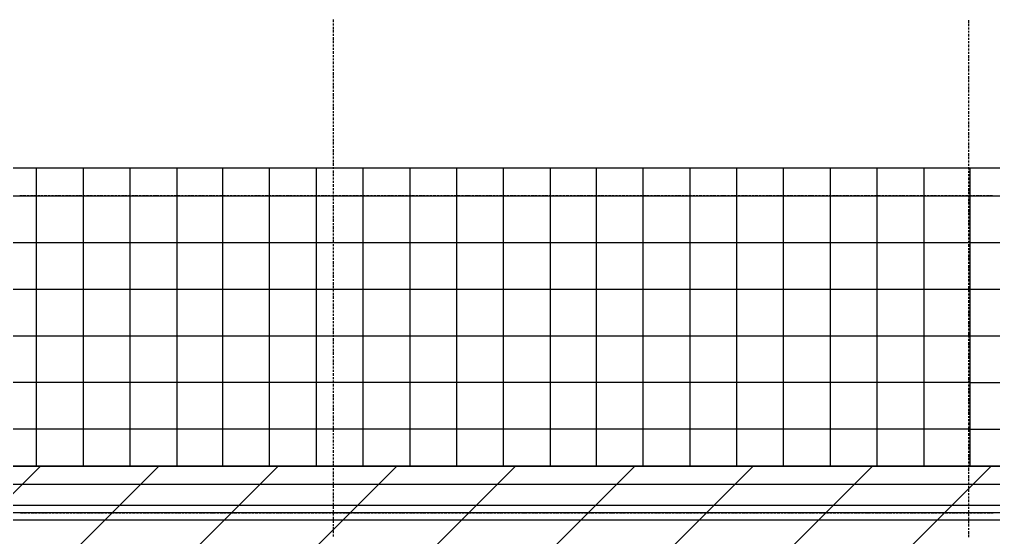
# Model space of a CAD drawing. Header units: metres. Extents: x 2.9 to 42.8, y 1.7 to 28.7.
# Drawn here: x 6.666 to 9.274, y 20.834 to 22.221 of the extents above; entities that cross this region are included whole.
import ezdxf

# ---------------------------------------------------------------- set-up
doc = ezdxf.new("R2010")
doc.units = ezdxf.units.M
doc.layers.add('AMARILLO', color=2, linetype='Continuous')
doc.layers.add('NEGRO', color=7, linetype='Continuous')
doc.layers.add('RGB_147_149_152', color=7, linetype='Continuous', true_color=0x939598)

msp = doc.modelspace()

# ---------------------------------------------------------------- linework, layer by layer
at = {"layer": 'AMARILLO', "lineweight": -3}
for points in [[(7.5071, 22.2144), (7.5071, 22.2215)], [(9.2075, 22.2127), (9.2075, 22.2197)], [(7.5071, 22.2056), (7.5071, 22.2109)], [(7.5071, 22.195), (7.5071, 22.2021)], [(7.5071, 22.1862), (7.5071, 22.1933)], [(9.2075, 22.2038), (9.2075, 22.2109)], [(9.2075, 22.195), (9.2075, 22.2003)], [(9.2075, 22.1862), (9.2075, 22.1915)], [(7.5071, 22.1774), (7.5071, 22.1827)], [(7.5071, 22.1668), (7.5071, 22.1738)], [(7.5071, 22.158), (7.5071, 22.165)], [(9.2075, 22.1756), (9.2075, 22.1827)], [(9.2075, 22.1668), (9.2075, 22.1721)], [(9.2075, 22.158), (9.2075, 22.1633)], [(7.5071, 22.1492), (7.5071, 22.1544)], [(7.5071, 22.1403), (7.5071, 22.1456)], [(7.5071, 22.1297), (7.5071, 22.1368)], [(9.2075, 22.1474), (9.2075, 22.1544)], [(9.2075, 22.1386), (9.2075, 22.1439)], [(7.5071, 22.1209), (7.5071, 22.1262)], [(7.5071, 22.1121), (7.5071, 22.1174)], [(9.2075, 22.1297), (9.2075, 22.135)], [(9.2075, 22.1192), (9.2075, 22.1262)], [(9.2075, 22.1103), (9.2075, 22.1174)], [(7.5071, 22.1015), (7.5071, 22.1086)], [(7.5071, 22.0927), (7.5071, 22.098)], [(7.5071, 22.0839), (7.5071, 22.0892)], [(9.2075, 22.1015), (9.2075, 22.1068)], [(9.2075, 22.0909), (9.2075, 22.098)], [(9.2075, 22.0821), (9.2075, 22.0892)], [(7.5071, 22.0733), (7.5071, 22.0804)], [(7.5071, 22.0645), (7.5071, 22.0715)], [(7.5071, 22.0557), (7.5071, 22.061)], [(9.2075, 22.0733), (9.2075, 22.0786)], [(9.2075, 22.0627), (9.2075, 22.0698)], [(9.2075, 22.0539), (9.2075, 22.061)], [(7.5071, 22.0451), (7.5071, 22.0521)], [(7.5071, 22.0363), (7.5071, 22.0433)], [(7.5071, 22.0274), (7.5071, 22.0327)], [(9.2075, 22.0451), (9.2075, 22.0504)], [(9.2075, 22.0345), (9.2075, 22.0416)], [(9.2075, 22.0257), (9.2075, 22.0327)], [(7.5071, 22.0169), (7.5071, 22.0239)], [(7.5071, 22.008), (7.5071, 22.0151)], [(9.2075, 22.0169), (9.2075, 22.0222)], [(9.2075, 22.008), (9.2075, 22.0133)], [(7.5071, 21.9992), (7.5071, 22.0045)], [(7.5071, 21.9886), (7.5071, 21.9957)], [(7.5071, 21.9798), (7.5071, 21.9869)], [(9.2075, 21.9975), (9.2075, 22.0045)], [(9.2075, 21.9886), (9.2075, 21.9939)], [(9.2075, 21.9798), (9.2075, 21.9851)], [(7.5071, 21.971), (7.5071, 21.9763)], [(7.5071, 21.9622), (7.5071, 21.9675)], [(7.5071, 21.9516), (7.5071, 21.9587)], [(9.2075, 21.9692), (9.2075, 21.9763)], [(9.2075, 21.9604), (9.2075, 21.9657)], [(9.2075, 21.9516), (9.2075, 21.9569)], [(7.5071, 21.9428), (7.5071, 21.9481)], [(7.5071, 21.934), (7.5071, 21.9393)], [(7.5071, 21.9234), (7.5071, 21.9304)], [(9.2075, 21.941), (9.2075, 21.9481)], [(9.2075, 21.9322), (9.2075, 21.9393)], [(9.2075, 21.9234), (9.2075, 21.9287)], [(7.5071, 21.9146), (7.5071, 21.9198)], [(7.5071, 21.9057), (7.5071, 21.911)], [(7.5071, 21.8952), (7.5071, 21.9022)], [(9.2075, 21.9128), (9.2075, 21.9198)], [(9.2075, 21.904), (9.2075, 21.911)], [(7.5071, 21.8863), (7.5071, 21.8934)], [(7.5071, 21.8775), (7.5071, 21.8828)], [(9.2075, 21.8952), (9.2075, 21.9004)], [(9.2075, 21.8846), (9.2075, 21.8916)], [(9.2075, 21.8758), (9.2075, 21.8828)], [(7.5071, 21.8669), (7.5071, 21.874)], [(7.5071, 21.8581), (7.5071, 21.8652)], [(7.5071, 21.8493), (7.5071, 21.8546)], [(9.2075, 21.8669), (9.2075, 21.8722)], [(9.2075, 21.8563), (9.2075, 21.8634)], [(9.2075, 21.8475), (9.2075, 21.8546)], [(7.5071, 21.8387), (7.5071, 21.8458)], [(7.5071, 21.8299), (7.5071, 21.8369)], [(7.5071, 21.8211), (7.5071, 21.8264)], [(9.2075, 21.8387), (9.2075, 21.844)], [(9.2075, 21.8299), (9.2075, 21.8352)], [(9.2075, 21.8193), (9.2075, 21.8264)], [(7.5071, 21.8105), (7.5071, 21.8175)], [(7.5071, 21.8017), (7.5071, 21.8087)], [(7.5071, 21.7928), (7.5071, 21.7981)], [(9.2075, 21.8105), (9.2075, 21.8158)], [(9.2075, 21.8017), (9.2075, 21.807)], [(9.2075, 21.7911), (9.2075, 21.7981)], [(7.5071, 21.784), (7.5071, 21.7893)], [(7.5071, 21.7734), (7.5071, 21.7805)], [(9.2075, 21.7823), (9.2075, 21.7876)], [(9.2075, 21.7734), (9.2075, 21.7787)], [(6.6675, 21.7505), (6.6746, 21.7505)], [(6.6763, 21.7505), (6.6834, 21.7505)], [(6.6869, 21.7505), (6.6922, 21.7505)], [(6.6957, 21.7505), (6.7028, 21.7505)], [(6.7045, 21.7505), (6.7116, 21.7505)], [(6.7151, 21.7505), (6.7204, 21.7505)], [(6.7239, 21.7505), (6.7292, 21.7505)], [(6.7328, 21.7505), (6.7398, 21.7505)], [(6.7433, 21.7505), (6.7486, 21.7505)], [(6.7522, 21.7505), (6.7575, 21.7505)], [(6.761, 21.7505), (6.768, 21.7505)], [(6.7698, 21.7505), (6.7769, 21.7505)], [(6.7804, 21.7505), (6.7857, 21.7505)], [(6.7892, 21.7505), (6.7963, 21.7505)], [(6.798, 21.7505), (6.8051, 21.7505)], [(6.8086, 21.7505), (6.8139, 21.7505)], [(6.8174, 21.7505), (6.8245, 21.7505)], [(6.8262, 21.7505), (6.8333, 21.7505)], [(6.8368, 21.7505), (6.8421, 21.7505)], [(6.8457, 21.7505), (6.8527, 21.7505)], [(6.8545, 21.7505), (6.8615, 21.7505)], [(6.8651, 21.7505), (6.8703, 21.7505)], [(6.8739, 21.7505), (6.8809, 21.7505)], [(6.8827, 21.7505), (6.8898, 21.7505)], [(6.8933, 21.7505), (6.8986, 21.7505)], [(6.9021, 21.7505), (6.9074, 21.7505)], [(6.9109, 21.7505), (6.918, 21.7505)], [(6.9215, 21.7505), (6.9268, 21.7505)], [(6.9303, 21.7505), (6.9356, 21.7505)], [(6.9391, 21.7505), (6.9462, 21.7505)], [(6.948, 21.7505), (6.955, 21.7505)], [(6.9585, 21.7505), (6.9638, 21.7505)], [(6.9674, 21.7505), (6.9744, 21.7505)], [(6.9762, 21.7505), (6.9832, 21.7505)], [(6.9868, 21.7505), (6.9921, 21.7505)], [(6.9956, 21.7505), (7.0026, 21.7505)], [(7.0044, 21.7505), (7.0115, 21.7505)], [(7.015, 21.7505), (7.0203, 21.7505)], [(7.0238, 21.7505), (7.0309, 21.7505)], [(7.0326, 21.7505), (7.0397, 21.7505)], [(7.0432, 21.7505), (7.0485, 21.7505)], [(7.052, 21.7505), (7.0573, 21.7505)], [(7.0608, 21.7505), (7.0679, 21.7505)], [(7.0714, 21.7505), (7.0767, 21.7505)], [(7.0802, 21.7505), (7.0855, 21.7505)], [(7.0891, 21.7505), (7.0961, 21.7505)], [(7.0997, 21.7505), (7.1049, 21.7505)], [(7.1085, 21.7505), (7.1138, 21.7505)], [(7.1173, 21.7505), (7.1243, 21.7505)], [(7.1261, 21.7505), (7.1332, 21.7505)], [(7.1367, 21.7505), (7.142, 21.7505)], [(7.1455, 21.7505), (7.1526, 21.7505)], [(7.1543, 21.7505), (7.1614, 21.7505)], [(7.1649, 21.7505), (7.1702, 21.7505)], [(7.1737, 21.7505), (7.1808, 21.7505)], [(7.1826, 21.7505), (7.1896, 21.7505)], [(7.1931, 21.7505), (7.1984, 21.7505)], [(7.202, 21.7505), (7.209, 21.7505)], [(7.2108, 21.7505), (7.2178, 21.7505)], [(7.2214, 21.7505), (7.2267, 21.7505)], [(7.2302, 21.7505), (7.2355, 21.7505)], [(7.239, 21.7505), (7.2461, 21.7505)], [(7.2496, 21.7505), (7.2549, 21.7505)], [(7.2584, 21.7505), (7.2637, 21.7505)], [(7.2672, 21.7505), (7.2743, 21.7505)], [(7.2778, 21.7505), (7.2831, 21.7505)], [(7.2866, 21.7505), (7.2919, 21.7505)], [(7.2954, 21.7505), (7.3025, 21.7505)], [(7.3043, 21.7505), (7.3113, 21.7505)], [(7.3148, 21.7505), (7.3201, 21.7505)], [(7.3237, 21.7505), (7.3307, 21.7505)], [(7.3325, 21.7505), (7.3395, 21.7505)], [(7.3431, 21.7505), (7.3484, 21.7505)], [(7.3519, 21.7505), (7.3589, 21.7505)], [(7.3607, 21.7505), (7.3678, 21.7505)], [(7.3713, 21.7505), (7.3766, 21.7505)], [(7.3801, 21.7505), (7.3872, 21.7505)], [(7.3889, 21.7505), (7.396, 21.7505)], [(7.3995, 21.7505), (7.4048, 21.7505)], [(7.4083, 21.7505), (7.4136, 21.7505)], [(7.4172, 21.7505), (7.4242, 21.7505)], [(7.4277, 21.7505), (7.433, 21.7505)], [(7.4366, 21.7505), (7.4418, 21.7505)], [(7.4454, 21.7505), (7.4524, 21.7505)], [(7.456, 21.7505), (7.4612, 21.7505)], [(7.4648, 21.7505), (7.4701, 21.7505)], [(7.4736, 21.7505), (7.4807, 21.7505)], [(7.4824, 21.7505), (7.4895, 21.7505)], [(7.493, 21.7505), (7.4983, 21.7505)], [(7.5018, 21.7505), (7.5089, 21.7505)], [(7.5071, 21.7646), (7.5071, 21.7699)], [(7.5071, 21.7558), (7.5071, 21.7611)], [(7.5071, 21.7452), (7.5071, 21.7523)], [(7.5106, 21.7505), (7.5177, 21.7505)], [(7.5212, 21.7505), (7.5265, 21.7505)], [(7.53, 21.7505), (7.5371, 21.7505)], [(7.5389, 21.7505), (7.5459, 21.7505)], [(7.5494, 21.7505), (7.5547, 21.7505)], [(7.5583, 21.7505), (7.5653, 21.7505)], [(7.5671, 21.7505), (7.5741, 21.7505)], [(7.5777, 21.7505), (7.583, 21.7505)], [(7.5865, 21.7505), (7.5918, 21.7505)], [(7.5953, 21.7505), (7.6024, 21.7505)], [(7.6059, 21.7505), (7.6112, 21.7505)], [(7.6147, 21.7505), (7.62, 21.7505)], [(7.6235, 21.7505), (7.6306, 21.7505)], [(7.6341, 21.7505), (7.6394, 21.7505)], [(7.6429, 21.7505), (7.6482, 21.7505)], [(7.6518, 21.7505), (7.6588, 21.7505)], [(7.6606, 21.7505), (7.6676, 21.7505)], [(7.6712, 21.7505), (7.6764, 21.7505)], [(7.68, 21.7505), (7.687, 21.7505)], [(7.6888, 21.7505), (7.6958, 21.7505)], [(7.6994, 21.7505), (7.7047, 21.7505)], [(7.7082, 21.7505), (7.7152, 21.7505)], [(7.717, 21.7505), (7.7241, 21.7505)], [(7.7276, 21.7505), (7.7329, 21.7505)], [(7.7364, 21.7505), (7.7435, 21.7505)], [(7.7452, 21.7505), (7.7523, 21.7505)], [(7.7558, 21.7505), (7.7611, 21.7505)], [(7.7646, 21.7505), (7.7699, 21.7505)], [(7.7735, 21.7505), (7.7805, 21.7505)], [(7.784, 21.7505), (7.7893, 21.7505)], [(7.7929, 21.7505), (7.7982, 21.7505)], [(7.8017, 21.7505), (7.8087, 21.7505)], [(7.8105, 21.7505), (7.8176, 21.7505)], [(7.8211, 21.7505), (7.8264, 21.7505)], [(7.8299, 21.7505), (7.837, 21.7505)], [(7.8387, 21.7505), (7.8458, 21.7505)], [(7.8493, 21.7505), (7.8546, 21.7505)], [(7.8581, 21.7505), (7.8652, 21.7505)], [(7.8669, 21.7505), (7.874, 21.7505)], [(7.8775, 21.7505), (7.8828, 21.7505)], [(7.8863, 21.7505), (7.8934, 21.7505)], [(7.8952, 21.7505), (7.9022, 21.7505)], [(7.9058, 21.7505), (7.911, 21.7505)], [(7.9146, 21.7505), (7.9216, 21.7505)], [(7.9234, 21.7505), (7.9304, 21.7505)], [(7.934, 21.7505), (7.9393, 21.7505)], [(7.9428, 21.7505), (7.9481, 21.7505)], [(7.9516, 21.7505), (7.9587, 21.7505)], [(7.9622, 21.7505), (7.9675, 21.7505)], [(7.971, 21.7505), (7.9763, 21.7505)], [(7.9798, 21.7505), (7.9869, 21.7505)], [(7.9887, 21.7505), (7.9957, 21.7505)], [(7.9992, 21.7505), (8.0045, 21.7505)], [(8.0081, 21.7505), (8.0151, 21.7505)], [(8.0169, 21.7505), (8.0239, 21.7505)], [(8.0275, 21.7505), (8.0327, 21.7505)], [(8.0363, 21.7505), (8.0433, 21.7505)], [(8.0451, 21.7505), (8.0522, 21.7505)], [(8.0557, 21.7505), (8.061, 21.7505)], [(8.0645, 21.7505), (8.0716, 21.7505)], [(8.0733, 21.7505), (8.0804, 21.7505)], [(8.0839, 21.7505), (8.0892, 21.7505)], [(8.0927, 21.7505), (8.098, 21.7505)], [(8.1015, 21.7505), (8.1086, 21.7505)], [(8.1121, 21.7505), (8.1174, 21.7505)], [(8.1209, 21.7505), (8.1262, 21.7505)], [(8.1298, 21.7505), (8.1368, 21.7505)], [(8.1403, 21.7505), (8.1456, 21.7505)], [(8.1492, 21.7505), (8.1545, 21.7505)], [(8.158, 21.7505), (8.165, 21.7505)], [(8.1668, 21.7505), (8.1739, 21.7505)], [(8.1774, 21.7505), (8.1827, 21.7505)], [(8.1862, 21.7505), (8.1933, 21.7505)], [(8.195, 21.7505), (8.2021, 21.7505)], [(8.2056, 21.7505), (8.2109, 21.7505)], [(8.2144, 21.7505), (8.2215, 21.7505)], [(8.2233, 21.7505), (8.2303, 21.7505)], [(8.2338, 21.7505), (8.2391, 21.7505)], [(8.2427, 21.7505), (8.2497, 21.7505)], [(8.2515, 21.7505), (8.2585, 21.7505)], [(8.2621, 21.7505), (8.2673, 21.7505)], [(8.2709, 21.7505), (8.2762, 21.7505)], [(8.2797, 21.7505), (8.2868, 21.7505)], [(8.2903, 21.7505), (8.2956, 21.7505)], [(8.2991, 21.7505), (8.3044, 21.7505)], [(8.3079, 21.7505), (8.315, 21.7505)], [(8.3185, 21.7505), (8.3238, 21.7505)], [(8.3273, 21.7505), (8.3326, 21.7505)], [(8.3361, 21.7505), (8.3432, 21.7505)], [(8.345, 21.7505), (8.352, 21.7505)], [(8.3555, 21.7505), (8.3608, 21.7505)], [(8.3644, 21.7505), (8.3714, 21.7505)], [(8.3732, 21.7505), (8.3802, 21.7505)], [(8.3838, 21.7505), (8.3891, 21.7505)], [(8.3926, 21.7505), (8.3996, 21.7505)], [(8.4014, 21.7505), (8.4085, 21.7505)], [(8.412, 21.7505), (8.4173, 21.7505)], [(8.4208, 21.7505), (8.4279, 21.7505)], [(8.4296, 21.7505), (8.4367, 21.7505)], [(8.4402, 21.7505), (8.4455, 21.7505)], [(8.449, 21.7505), (8.4543, 21.7505)], [(8.4578, 21.7505), (8.4649, 21.7505)], [(8.4684, 21.7505), (8.4737, 21.7505)], [(8.4773, 21.7505), (8.4825, 21.7505)], [(8.4861, 21.7505), (8.4931, 21.7505)], [(8.4967, 21.7505), (8.5019, 21.7505)], [(8.5055, 21.7505), (8.5108, 21.7505)], [(8.5143, 21.7505), (8.5213, 21.7505)], [(8.5231, 21.7505), (8.5302, 21.7505)], [(8.5337, 21.7505), (8.539, 21.7505)], [(8.5425, 21.7505), (8.5496, 21.7505)], [(8.5513, 21.7505), (8.5584, 21.7505)], [(8.5619, 21.7505), (8.5672, 21.7505)], [(8.5707, 21.7505), (8.5778, 21.7505)], [(8.5796, 21.7505), (8.5866, 21.7505)], [(8.5901, 21.7505), (8.5954, 21.7505)], [(8.599, 21.7505), (8.606, 21.7505)], [(8.6078, 21.7505), (8.6148, 21.7505)], [(8.6184, 21.7505), (8.6237, 21.7505)], [(8.6272, 21.7505), (8.6325, 21.7505)], [(8.636, 21.7505), (8.6431, 21.7505)], [(8.6466, 21.7505), (8.6519, 21.7505)], [(8.6554, 21.7505), (8.6607, 21.7505)], [(8.6642, 21.7505), (8.6713, 21.7505)], [(8.673, 21.7505), (8.6801, 21.7505)], [(8.6836, 21.7505), (8.6889, 21.7505)], [(8.6924, 21.7505), (8.6995, 21.7505)], [(8.7013, 21.7505), (8.7083, 21.7505)], [(8.7118, 21.7505), (8.7171, 21.7505)], [(8.7207, 21.7505), (8.7277, 21.7505)], [(8.7295, 21.7505), (8.7365, 21.7505)], [(8.7401, 21.7505), (8.7454, 21.7505)], [(8.7489, 21.7505), (8.7559, 21.7505)], [(8.7577, 21.7505), (8.7648, 21.7505)], [(8.7683, 21.7505), (8.7736, 21.7505)], [(8.7771, 21.7505), (8.7842, 21.7505)], [(8.7859, 21.7505), (8.793, 21.7505)], [(8.7965, 21.7505), (8.8018, 21.7505)], [(8.8053, 21.7505), (8.8106, 21.7505)], [(8.8142, 21.7505), (8.8212, 21.7505)], [(8.8247, 21.7505), (8.83, 21.7505)], [(8.8336, 21.7505), (8.8388, 21.7505)], [(8.8424, 21.7505), (8.8494, 21.7505)], [(8.8512, 21.7505), (8.8583, 21.7505)], [(8.8618, 21.7505), (8.8671, 21.7505)], [(8.8706, 21.7505), (8.8777, 21.7505)], [(8.8794, 21.7505), (8.8865, 21.7505)], [(8.89, 21.7505), (8.8953, 21.7505)], [(8.8988, 21.7505), (8.9059, 21.7505)], [(8.9076, 21.7505), (8.9147, 21.7505)], [(8.9182, 21.7505), (8.9235, 21.7505)], [(8.927, 21.7505), (8.9341, 21.7505)], [(8.9359, 21.7505), (8.9429, 21.7505)], [(8.9464, 21.7505), (8.9517, 21.7505)], [(8.9553, 21.7505), (8.9606, 21.7505)], [(8.9641, 21.7505), (8.9711, 21.7505)], [(8.9747, 21.7505), (8.98, 21.7505)], [(8.9835, 21.7505), (8.9888, 21.7505)], [(8.9923, 21.7505), (8.9994, 21.7505)], [(9.0029, 21.7505), (9.0082, 21.7505)], [(9.0117, 21.7505), (9.017, 21.7505)], [(9.0205, 21.7505), (9.0276, 21.7505)], [(9.0293, 21.7505), (9.0364, 21.7505)], [(9.0399, 21.7505), (9.0452, 21.7505)], [(9.0487, 21.7505), (9.0558, 21.7505)], [(9.0576, 21.7505), (9.0646, 21.7505)], [(9.0682, 21.7505), (9.0734, 21.7505)], [(9.077, 21.7505), (9.084, 21.7505)], [(9.0858, 21.7505), (9.0928, 21.7505)], [(9.0964, 21.7505), (9.1017, 21.7505)], [(9.1052, 21.7505), (9.1122, 21.7505)], [(9.114, 21.7505), (9.1211, 21.7505)], [(9.1246, 21.7505), (9.1299, 21.7505)], [(9.1334, 21.7505), (9.1387, 21.7505)], [(9.1422, 21.7505), (9.1493, 21.7505)], [(9.1528, 21.7505), (9.1581, 21.7505)], [(9.1616, 21.7505), (9.1669, 21.7505)], [(9.1705, 21.7505), (9.1775, 21.7505)], [(9.181, 21.7505), (9.1863, 21.7505)], [(9.1899, 21.7505), (9.1952, 21.7505)], [(9.1987, 21.7505), (9.2057, 21.7505)], [(9.2075, 21.7629), (9.2075, 21.7699)], [(9.2075, 21.754), (9.2075, 21.7611)], [(9.2075, 21.7452), (9.2075, 21.7505)], [(9.2075, 21.7505), (9.2146, 21.7505)], [(9.2181, 21.7505), (9.2234, 21.7505)], [(9.2269, 21.7505), (9.234, 21.7505)], [(9.2357, 21.7505), (9.2428, 21.7505)], [(9.2463, 21.7505), (9.2516, 21.7505)], [(9.2551, 21.7505), (9.2622, 21.7505)], [(9.2639, 21.7505), (9.271, 21.7505)], [(7.5071, 21.7364), (7.5071, 21.7417)], [(7.5071, 21.7276), (7.5071, 21.7329)], [(7.5071, 21.717), (7.5071, 21.7241)], [(9.2075, 21.7346), (9.2075, 21.7417)], [(9.2075, 21.7258), (9.2075, 21.7329)], [(9.2075, 21.717), (9.2075, 21.7223)], [(7.5071, 21.7082), (7.5071, 21.7152)], [(7.5071, 21.6994), (7.5071, 21.7047)], [(7.5071, 21.6888), (7.5071, 21.6958)], [(9.2075, 21.7064), (9.2075, 21.7135)], [(9.2075, 21.6976), (9.2075, 21.7047)], [(9.2075, 21.6888), (9.2075, 21.6941)], [(7.5071, 21.68), (7.5071, 21.687)], [(7.5071, 21.6711), (7.5071, 21.6764)], [(7.5071, 21.6606), (7.5071, 21.6676)], [(9.2075, 21.6782), (9.2075, 21.6853)], [(9.2075, 21.6694), (9.2075, 21.6764)], [(7.5071, 21.6517), (7.5071, 21.6588)], [(7.5071, 21.6429), (7.5071, 21.6482)], [(9.2075, 21.6606), (9.2075, 21.6658)], [(9.2075, 21.6517), (9.2075, 21.657)], [(9.2075, 21.6412), (9.2075, 21.6482)], [(7.5071, 21.6323), (7.5071, 21.6394)], [(7.5071, 21.6235), (7.5071, 21.6306)], [(7.5071, 21.6147), (7.5071, 21.62)], [(9.2075, 21.6323), (9.2075, 21.6376)], [(9.2075, 21.6235), (9.2075, 21.6288)], [(9.2075, 21.6129), (9.2075, 21.62)], [(7.5071, 21.6059), (7.5071, 21.6112)], [(7.5071, 21.5953), (7.5071, 21.6023)], [(7.5071, 21.5865), (7.5071, 21.5918)], [(9.2075, 21.6041), (9.2075, 21.6094)], [(9.2075, 21.5953), (9.2075, 21.6006)], [(9.2075, 21.5847), (9.2075, 21.5918)], [(7.5071, 21.5777), (7.5071, 21.5829)], [(7.5071, 21.5671), (7.5071, 21.5741)], [(7.5071, 21.5583), (7.5071, 21.5653)], [(9.2075, 21.5759), (9.2075, 21.5829)], [(9.2075, 21.5671), (9.2075, 21.5724)], [(9.2075, 21.5565), (9.2075, 21.5635)], [(7.5071, 21.5494), (7.5071, 21.5547)], [(7.5071, 21.5388), (7.5071, 21.5459)], [(7.5071, 21.53), (7.5071, 21.5371)], [(9.2075, 21.5477), (9.2075, 21.5547)], [(9.2075, 21.5388), (9.2075, 21.5441)], [(7.5071, 21.5212), (7.5071, 21.5265)], [(7.5071, 21.5106), (7.5071, 21.5177)], [(9.2075, 21.5283), (9.2075, 21.5353)], [(9.2075, 21.5194), (9.2075, 21.5265)], [(9.2075, 21.5106), (9.2075, 21.5159)], [(7.5071, 21.5018), (7.5071, 21.5089)], [(7.5071, 21.493), (7.5071, 21.4983)], [(7.5071, 21.4824), (7.5071, 21.4895)], [(9.2075, 21.5), (9.2075, 21.5071)], [(9.2075, 21.4912), (9.2075, 21.4983)], [(9.2075, 21.4824), (9.2075, 21.4877)], [(7.5071, 21.4736), (7.5071, 21.4806)], [(7.5071, 21.4648), (7.5071, 21.4701)], [(7.5071, 21.4542), (7.5071, 21.4612)], [(9.2075, 21.4736), (9.2075, 21.4789)], [(9.2075, 21.463), (9.2075, 21.4701)], [(9.2075, 21.4542), (9.2075, 21.4595)], [(7.5071, 21.4454), (7.5071, 21.4524)], [(7.5071, 21.4365), (7.5071, 21.4418)], [(7.5071, 21.4277), (7.5071, 21.433)], [(9.2075, 21.4454), (9.2075, 21.4507)], [(9.2075, 21.4348), (9.2075, 21.4418)], [(9.2075, 21.426), (9.2075, 21.433)], [(7.5071, 21.4171), (7.5071, 21.4242)], [(7.5071, 21.4083), (7.5071, 21.4136)], [(9.2075, 21.4171), (9.2075, 21.4224)], [(9.2075, 21.4066), (9.2075, 21.4136)], [(7.5071, 21.3995), (7.5071, 21.4048)], [(7.5071, 21.3889), (7.5071, 21.396)], [(7.5071, 21.3801), (7.5071, 21.3872)], [(9.2075, 21.3977), (9.2075, 21.4048)], [(9.2075, 21.3889), (9.2075, 21.3942)], [(9.2075, 21.3783), (9.2075, 21.3854)], [(7.5071, 21.3713), (7.5071, 21.3766)], [(7.5071, 21.3607), (7.5071, 21.3678)], [(7.5071, 21.3519), (7.5071, 21.3589)], [(9.2075, 21.3695), (9.2075, 21.3766)], [(9.2075, 21.3607), (9.2075, 21.366)], [(9.2075, 21.3501), (9.2075, 21.3572)], [(7.5071, 21.3431), (7.5071, 21.3483)], [(7.5071, 21.3325), (7.5071, 21.3395)], [(7.5071, 21.3237), (7.5071, 21.3307)], [(9.2075, 21.3413), (9.2075, 21.3483)], [(9.2075, 21.3325), (9.2075, 21.3378)], [(9.2075, 21.3219), (9.2075, 21.3289)], [(7.5071, 21.3148), (7.5071, 21.3201)], [(7.5071, 21.3043), (7.5071, 21.3113)], [(7.5071, 21.2954), (7.5071, 21.3025)], [(9.2075, 21.3131), (9.2075, 21.3201)], [(9.2075, 21.3043), (9.2075, 21.3095)], [(7.5071, 21.2866), (7.5071, 21.2919)], [(7.5071, 21.2778), (7.5071, 21.2831)], [(9.2075, 21.2954), (9.2075, 21.3007)], [(9.2075, 21.2848), (9.2075, 21.2919)], [(9.2075, 21.276), (9.2075, 21.2813)], [(7.5071, 21.2672), (7.5071, 21.2743)], [(7.5071, 21.2584), (7.5071, 21.2637)], [(7.5071, 21.2496), (7.5071, 21.2549)], [(9.2075, 21.2672), (9.2075, 21.2725)], [(9.2075, 21.2566), (9.2075, 21.2637)], [(9.2075, 21.2478), (9.2075, 21.2549)], [(7.5071, 21.239), (7.5071, 21.246)], [(7.5071, 21.2302), (7.5071, 21.2355)], [(7.5071, 21.2213), (7.5071, 21.2266)], [(9.2075, 21.239), (9.2075, 21.2443)], [(9.2075, 21.2284), (9.2075, 21.2355)], [(9.2075, 21.2196), (9.2075, 21.2266)], [(7.5071, 21.2108), (7.5071, 21.2178)], [(7.5071, 21.2019), (7.5071, 21.209)], [(7.5071, 21.1931), (7.5071, 21.1984)], [(9.2075, 21.2108), (9.2075, 21.2161)], [(9.2075, 21.2002), (9.2075, 21.2072)], [(9.2075, 21.1914), (9.2075, 21.1984)], [(7.5071, 21.1825), (7.5071, 21.1896)], [(7.5071, 21.1737), (7.5071, 21.1808)], [(9.2075, 21.1825), (9.2075, 21.1878)], [(9.2075, 21.172), (9.2075, 21.179)], [(7.5071, 21.1649), (7.5071, 21.1702)], [(7.5071, 21.1543), (7.5071, 21.1614)], [(7.5071, 21.1455), (7.5071, 21.1526)], [(9.2075, 21.1631), (9.2075, 21.1702)], [(9.2075, 21.1543), (9.2075, 21.1596)], [(9.2075, 21.1455), (9.2075, 21.1508)], [(7.5071, 21.1367), (7.5071, 21.142)], [(7.5071, 21.1261), (7.5071, 21.1332)], [(7.5071, 21.1173), (7.5071, 21.1243)], [(9.2075, 21.1349), (9.2075, 21.142)], [(9.2075, 21.1261), (9.2075, 21.1314)], [(9.2075, 21.1173), (9.2075, 21.1226)], [(7.5071, 21.1085), (7.5071, 21.1137)], [(7.5071, 21.0996), (7.5071, 21.1049)], [(7.5071, 21.0891), (7.5071, 21.0961)], [(9.2075, 21.1067), (9.2075, 21.1137)], [(9.2075, 21.0979), (9.2075, 21.1032)], [(9.2075, 21.0891), (9.2075, 21.0943)], [(7.5071, 21.0802), (7.5071, 21.0855)], [(7.5071, 21.0714), (7.5071, 21.0767)], [(7.5071, 21.0608), (7.5071, 21.0679)], [(9.2075, 21.0785), (9.2075, 21.0855)], [(9.2075, 21.0697), (9.2075, 21.0767)], [(7.5071, 21.052), (7.5071, 21.0573)], [(7.5071, 21.0432), (7.5071, 21.0485)], [(9.2075, 21.0608), (9.2075, 21.0661)], [(9.2075, 21.0503), (9.2075, 21.0573)], [(9.2075, 21.0414), (9.2075, 21.0485)], [(7.5071, 21.0326), (7.5071, 21.0397)], [(7.5071, 21.0238), (7.5071, 21.0308)], [(7.5071, 21.015), (7.5071, 21.0203)], [(9.2075, 21.0326), (9.2075, 21.0379)], [(9.2075, 21.022), (9.2075, 21.0291)], [(9.2075, 21.0132), (9.2075, 21.0203)], [(7.5071, 21.0044), (7.5071, 21.0114)], [(7.5071, 20.9956), (7.5071, 21.0026)], [(7.5071, 20.9868), (7.5071, 20.992)], [(9.2075, 21.0044), (9.2075, 21.0097)], [(9.2075, 20.9938), (9.2075, 21.0009)], [(9.2075, 20.985), (9.2075, 20.992)], [(7.5071, 20.9762), (7.5071, 20.9832)], [(7.5071, 20.9673), (7.5071, 20.9744)], [(7.5071, 20.9585), (7.5071, 20.9638)], [(9.2075, 20.9762), (9.2075, 20.9815)], [(9.2075, 20.9673), (9.2075, 20.9726)], [(9.2075, 20.9568), (9.2075, 20.9638)], [(7.5071, 20.9479), (7.5071, 20.955)], [(7.5071, 20.9391), (7.5071, 20.9462)], [(9.2075, 20.9479), (9.2075, 20.9532)], [(9.2075, 20.9391), (9.2075, 20.9444)], [(11.2818, 20.9197), (5.932, 20.9197)], [(7.5071, 20.9303), (7.5071, 20.9356)], [(7.5071, 20.9215), (7.5071, 20.9268)], [(7.5071, 20.9109), (7.5071, 20.918)], [(9.2075, 20.9285), (9.2075, 20.9356)], [(9.2075, 20.9197), (9.2075, 20.925)], [(9.2075, 20.9109), (9.2075, 20.9162)], [(6.6693, 20.9003), (6.6763, 20.9003)], [(6.6781, 20.9003), (6.6851, 20.9003)], [(6.6887, 20.9003), (6.694, 20.9003)], [(6.6975, 20.9003), (6.7045, 20.9003)], [(6.7063, 20.9003), (6.7134, 20.9003)], [(6.7169, 20.9003), (6.7222, 20.9003)], [(6.7257, 20.9003), (6.7328, 20.9003)], [(6.7345, 20.9003), (6.7416, 20.9003)], [(6.7451, 20.9003), (6.7504, 20.9003)], [(6.7539, 20.9003), (6.7592, 20.9003)], [(6.7627, 20.9003), (6.7698, 20.9003)], [(6.7733, 20.9003), (6.7786, 20.9003)], [(6.7822, 20.9003), (6.7874, 20.9003)], [(6.791, 20.9003), (6.798, 20.9003)], [(6.8016, 20.9003), (6.8068, 20.9003)], [(6.8104, 20.9003), (6.8157, 20.9003)], [(6.8192, 20.9003), (6.8262, 20.9003)], [(6.828, 20.9003), (6.8351, 20.9003)], [(6.8386, 20.9003), (6.8439, 20.9003)], [(6.8474, 20.9003), (6.8545, 20.9003)], [(6.8562, 20.9003), (6.8633, 20.9003)], [(6.8668, 20.9003), (6.8721, 20.9003)], [(6.8756, 20.9003), (6.8827, 20.9003)], [(6.8845, 20.9003), (6.8915, 20.9003)], [(6.895, 20.9003), (6.9003, 20.9003)], [(6.9039, 20.9003), (6.9109, 20.9003)], [(6.9127, 20.9003), (6.9197, 20.9003)], [(6.9233, 20.9003), (6.9286, 20.9003)], [(6.9321, 20.9003), (6.9374, 20.9003)], [(6.9409, 20.9003), (6.948, 20.9003)], [(6.9515, 20.9003), (6.9568, 20.9003)], [(6.9603, 20.9003), (6.9656, 20.9003)], [(6.9691, 20.9003), (6.9762, 20.9003)], [(6.9797, 20.9003), (6.985, 20.9003)], [(6.9885, 20.9003), (6.9938, 20.9003)], [(6.9973, 20.9003), (7.0044, 20.9003)], [(7.0062, 20.9003), (7.0132, 20.9003)], [(7.0168, 20.9003), (7.022, 20.9003)], [(7.0256, 20.9003), (7.0326, 20.9003)], [(7.0344, 20.9003), (7.0414, 20.9003)], [(7.045, 20.9003), (7.0503, 20.9003)], [(7.0538, 20.9003), (7.0608, 20.9003)], [(7.0626, 20.9003), (7.0697, 20.9003)], [(7.0732, 20.9003), (7.0785, 20.9003)], [(7.082, 20.9003), (7.0891, 20.9003)], [(7.0908, 20.9003), (7.0979, 20.9003)], [(7.1014, 20.9003), (7.1067, 20.9003)], [(7.1102, 20.9003), (7.1155, 20.9003)], [(7.1191, 20.9003), (7.1261, 20.9003)], [(7.1296, 20.9003), (7.1349, 20.9003)], [(7.1385, 20.9003), (7.1437, 20.9003)], [(7.1473, 20.9003), (7.1543, 20.9003)], [(7.1561, 20.9003), (7.1632, 20.9003)], [(7.1667, 20.9003), (7.172, 20.9003)], [(7.1755, 20.9003), (7.1826, 20.9003)], [(7.1843, 20.9003), (7.1914, 20.9003)], [(7.1949, 20.9003), (7.2002, 20.9003)], [(7.2037, 20.9003), (7.2108, 20.9003)], [(7.2125, 20.9003), (7.2196, 20.9003)], [(7.2231, 20.9003), (7.2284, 20.9003)], [(7.2319, 20.9003), (7.239, 20.9003)], [(7.2408, 20.9003), (7.2478, 20.9003)], [(7.2513, 20.9003), (7.2566, 20.9003)], [(7.2602, 20.9003), (7.2672, 20.9003)], [(7.269, 20.9003), (7.276, 20.9003)], [(7.2796, 20.9003), (7.2849, 20.9003)], [(7.2884, 20.9003), (7.2937, 20.9003)], [(7.2972, 20.9003), (7.3043, 20.9003)], [(7.3078, 20.9003), (7.3131, 20.9003)], [(7.3166, 20.9003), (7.3219, 20.9003)], [(7.3254, 20.9003), (7.3325, 20.9003)], [(7.3343, 20.9003), (7.3413, 20.9003)], [(7.3448, 20.9003), (7.3501, 20.9003)], [(7.3537, 20.9003), (7.3607, 20.9003)], [(7.3625, 20.9003), (7.3695, 20.9003)], [(7.3731, 20.9003), (7.3783, 20.9003)], [(7.3819, 20.9003), (7.3889, 20.9003)], [(7.3907, 20.9003), (7.3977, 20.9003)], [(7.4013, 20.9003), (7.4066, 20.9003)], [(7.4101, 20.9003), (7.4172, 20.9003)], [(7.4189, 20.9003), (7.426, 20.9003)], [(7.4295, 20.9003), (7.4348, 20.9003)], [(7.4383, 20.9003), (7.4436, 20.9003)], [(7.4471, 20.9003), (7.4542, 20.9003)], [(7.4577, 20.9003), (7.463, 20.9003)], [(7.4665, 20.9003), (7.4718, 20.9003)], [(7.4754, 20.9003), (7.4824, 20.9003)], [(7.4859, 20.9003), (7.4912, 20.9003)], [(7.4948, 20.9003), (7.5001, 20.9003)], [(7.5036, 20.9003), (7.5106, 20.9003)], [(7.5071, 20.9021), (7.5071, 20.9074)], [(7.5071, 20.8933), (7.5071, 20.8986)], [(7.5071, 20.8827), (7.5071, 20.8897)], [(7.5124, 20.9003), (7.5195, 20.9003)], [(7.523, 20.9003), (7.5283, 20.9003)], [(7.5318, 20.9003), (7.5389, 20.9003)], [(7.5406, 20.9003), (7.5477, 20.9003)], [(7.5512, 20.9003), (7.5565, 20.9003)], [(7.56, 20.9003), (7.5671, 20.9003)], [(7.5688, 20.9003), (7.5759, 20.9003)], [(7.5794, 20.9003), (7.5847, 20.9003)], [(7.5883, 20.9003), (7.5953, 20.9003)], [(7.5971, 20.9003), (7.6041, 20.9003)], [(7.6077, 20.9003), (7.6129, 20.9003)], [(7.6165, 20.9003), (7.6218, 20.9003)], [(7.6253, 20.9003), (7.6323, 20.9003)], [(7.6359, 20.9003), (7.6412, 20.9003)], [(7.6447, 20.9003), (7.65, 20.9003)], [(7.6535, 20.9003), (7.6606, 20.9003)], [(7.6641, 20.9003), (7.6694, 20.9003)], [(7.6729, 20.9003), (7.6782, 20.9003)], [(7.6817, 20.9003), (7.6888, 20.9003)], [(7.6906, 20.9003), (7.6976, 20.9003)], [(7.7011, 20.9003), (7.7064, 20.9003)], [(7.71, 20.9003), (7.717, 20.9003)], [(7.7188, 20.9003), (7.7258, 20.9003)], [(7.7294, 20.9003), (7.7347, 20.9003)], [(7.7382, 20.9003), (7.7452, 20.9003)], [(7.747, 20.9003), (7.7541, 20.9003)], [(7.7576, 20.9003), (7.7629, 20.9003)], [(7.7664, 20.9003), (7.7735, 20.9003)], [(7.7752, 20.9003), (7.7823, 20.9003)], [(7.7858, 20.9003), (7.7911, 20.9003)], [(7.7946, 20.9003), (7.7999, 20.9003)], [(7.8034, 20.9003), (7.8105, 20.9003)], [(7.814, 20.9003), (7.8193, 20.9003)], [(7.8228, 20.9003), (7.8281, 20.9003)], [(7.8317, 20.9003), (7.8387, 20.9003)], [(7.8423, 20.9003), (7.8475, 20.9003)], [(7.8511, 20.9003), (7.8564, 20.9003)], [(7.8599, 20.9003), (7.8669, 20.9003)], [(7.8687, 20.9003), (7.8758, 20.9003)], [(7.8793, 20.9003), (7.8846, 20.9003)], [(7.8881, 20.9003), (7.8952, 20.9003)], [(7.8969, 20.9003), (7.904, 20.9003)], [(7.9075, 20.9003), (7.9128, 20.9003)], [(7.9163, 20.9003), (7.9234, 20.9003)], [(7.9252, 20.9003), (7.9322, 20.9003)], [(7.9357, 20.9003), (7.941, 20.9003)], [(7.9446, 20.9003), (7.9516, 20.9003)], [(7.9534, 20.9003), (7.9604, 20.9003)], [(7.964, 20.9003), (7.9693, 20.9003)], [(7.9728, 20.9003), (7.9781, 20.9003)], [(7.9816, 20.9003), (7.9887, 20.9003)], [(7.9922, 20.9003), (7.9975, 20.9003)], [(8.001, 20.9003), (8.0063, 20.9003)], [(8.0098, 20.9003), (8.0169, 20.9003)], [(8.0186, 20.9003), (8.0257, 20.9003)], [(8.0292, 20.9003), (8.0345, 20.9003)], [(8.038, 20.9003), (8.0451, 20.9003)], [(8.0469, 20.9003), (8.0539, 20.9003)], [(8.0574, 20.9003), (8.0627, 20.9003)], [(8.0663, 20.9003), (8.0733, 20.9003)], [(8.0751, 20.9003), (8.0821, 20.9003)], [(8.0857, 20.9003), (8.091, 20.9003)], [(8.0945, 20.9003), (8.1015, 20.9003)], [(8.1033, 20.9003), (8.1104, 20.9003)], [(8.1139, 20.9003), (8.1192, 20.9003)], [(8.1227, 20.9003), (8.1298, 20.9003)], [(8.1315, 20.9003), (8.1386, 20.9003)], [(8.1421, 20.9003), (8.1474, 20.9003)], [(8.1509, 20.9003), (8.1562, 20.9003)], [(8.1598, 20.9003), (8.1668, 20.9003)], [(8.1703, 20.9003), (8.1756, 20.9003)], [(8.1792, 20.9003), (8.1844, 20.9003)], [(8.188, 20.9003), (8.195, 20.9003)], [(8.1968, 20.9003), (8.2038, 20.9003)], [(8.2074, 20.9003), (8.2127, 20.9003)], [(8.2162, 20.9003), (8.2233, 20.9003)], [(8.225, 20.9003), (8.2321, 20.9003)], [(8.2356, 20.9003), (8.2409, 20.9003)], [(8.2444, 20.9003), (8.2515, 20.9003)], [(8.2532, 20.9003), (8.2603, 20.9003)], [(8.2638, 20.9003), (8.2691, 20.9003)], [(8.2726, 20.9003), (8.2797, 20.9003)], [(8.2815, 20.9003), (8.2885, 20.9003)], [(8.292, 20.9003), (8.2973, 20.9003)], [(8.3009, 20.9003), (8.3062, 20.9003)], [(8.3097, 20.9003), (8.3167, 20.9003)], [(8.3203, 20.9003), (8.3256, 20.9003)], [(8.3291, 20.9003), (8.3344, 20.9003)], [(8.3379, 20.9003), (8.345, 20.9003)], [(8.3485, 20.9003), (8.3538, 20.9003)], [(8.3573, 20.9003), (8.3626, 20.9003)], [(8.3661, 20.9003), (8.3732, 20.9003)], [(8.3749, 20.9003), (8.382, 20.9003)], [(8.3855, 20.9003), (8.3908, 20.9003)], [(8.3943, 20.9003), (8.4014, 20.9003)], [(8.4032, 20.9003), (8.4102, 20.9003)], [(8.4137, 20.9003), (8.419, 20.9003)], [(8.4226, 20.9003), (8.4296, 20.9003)], [(8.4314, 20.9003), (8.4384, 20.9003)], [(8.442, 20.9003), (8.4473, 20.9003)], [(8.4508, 20.9003), (8.4578, 20.9003)], [(8.4596, 20.9003), (8.4667, 20.9003)], [(8.4702, 20.9003), (8.4755, 20.9003)], [(8.479, 20.9003), (8.4843, 20.9003)], [(8.4878, 20.9003), (8.4949, 20.9003)], [(8.4984, 20.9003), (8.5037, 20.9003)], [(8.5072, 20.9003), (8.5125, 20.9003)], [(8.5161, 20.9003), (8.5231, 20.9003)], [(8.5266, 20.9003), (8.5319, 20.9003)], [(8.5355, 20.9003), (8.5408, 20.9003)], [(8.5443, 20.9003), (8.5513, 20.9003)], [(8.5531, 20.9003), (8.5602, 20.9003)], [(8.5637, 20.9003), (8.569, 20.9003)], [(8.5725, 20.9003), (8.5796, 20.9003)], [(8.5813, 20.9003), (8.5884, 20.9003)], [(8.5919, 20.9003), (8.5972, 20.9003)], [(8.6007, 20.9003), (8.6078, 20.9003)], [(8.6095, 20.9003), (8.6166, 20.9003)], [(8.6201, 20.9003), (8.6254, 20.9003)], [(8.6289, 20.9003), (8.636, 20.9003)], [(8.6378, 20.9003), (8.6448, 20.9003)], [(8.6483, 20.9003), (8.6536, 20.9003)], [(8.6572, 20.9003), (8.6625, 20.9003)], [(8.666, 20.9003), (8.673, 20.9003)], [(8.6766, 20.9003), (8.6819, 20.9003)], [(8.6854, 20.9003), (8.6907, 20.9003)], [(8.6942, 20.9003), (8.7013, 20.9003)], [(8.7048, 20.9003), (8.7101, 20.9003)], [(8.7136, 20.9003), (8.7189, 20.9003)], [(8.7224, 20.9003), (8.7295, 20.9003)], [(8.7312, 20.9003), (8.7383, 20.9003)], [(8.7418, 20.9003), (8.7471, 20.9003)], [(8.7507, 20.9003), (8.7577, 20.9003)], [(8.7595, 20.9003), (8.7665, 20.9003)], [(8.7701, 20.9003), (8.7753, 20.9003)], [(8.7789, 20.9003), (8.7859, 20.9003)], [(8.7877, 20.9003), (8.7948, 20.9003)], [(8.7983, 20.9003), (8.8036, 20.9003)], [(8.8071, 20.9003), (8.8142, 20.9003)], [(8.8159, 20.9003), (8.823, 20.9003)], [(8.8265, 20.9003), (8.8318, 20.9003)], [(8.8353, 20.9003), (8.8406, 20.9003)], [(8.8441, 20.9003), (8.8512, 20.9003)], [(8.8547, 20.9003), (8.86, 20.9003)], [(8.8635, 20.9003), (8.8688, 20.9003)], [(8.8724, 20.9003), (8.8794, 20.9003)], [(8.8812, 20.9003), (8.8882, 20.9003)], [(8.8918, 20.9003), (8.8971, 20.9003)], [(8.9006, 20.9003), (8.9076, 20.9003)], [(8.9094, 20.9003), (8.9165, 20.9003)], [(8.92, 20.9003), (8.9253, 20.9003)], [(8.9288, 20.9003), (8.9359, 20.9003)], [(8.9376, 20.9003), (8.9447, 20.9003)], [(8.9482, 20.9003), (8.9535, 20.9003)], [(8.957, 20.9003), (8.9641, 20.9003)], [(8.9658, 20.9003), (8.9729, 20.9003)], [(8.9764, 20.9003), (8.9817, 20.9003)], [(8.9852, 20.9003), (8.9923, 20.9003)], [(8.9941, 20.9003), (9.0011, 20.9003)], [(9.0047, 20.9003), (9.0099, 20.9003)], [(9.0135, 20.9003), (9.0188, 20.9003)], [(9.0223, 20.9003), (9.0293, 20.9003)], [(9.0329, 20.9003), (9.0382, 20.9003)], [(9.0417, 20.9003), (9.047, 20.9003)], [(9.0505, 20.9003), (9.0576, 20.9003)], [(9.0593, 20.9003), (9.0664, 20.9003)], [(9.0699, 20.9003), (9.0752, 20.9003)], [(9.0787, 20.9003), (9.0858, 20.9003)], [(9.0876, 20.9003), (9.0946, 20.9003)], [(9.0981, 20.9003), (9.1034, 20.9003)], [(9.107, 20.9003), (9.114, 20.9003)], [(9.1158, 20.9003), (9.1228, 20.9003)], [(9.1264, 20.9003), (9.1317, 20.9003)], [(9.1352, 20.9003), (9.1422, 20.9003)], [(9.144, 20.9003), (9.1511, 20.9003)], [(9.1546, 20.9003), (9.1599, 20.9003)], [(9.1634, 20.9003), (9.1705, 20.9003)], [(9.1722, 20.9003), (9.1793, 20.9003)], [(9.1828, 20.9003), (9.1881, 20.9003)], [(9.1916, 20.9003), (9.1969, 20.9003)], [(9.2004, 20.9003), (9.2075, 20.9003)], [(9.2075, 20.9003), (9.2075, 20.9074)], [(9.2075, 20.8915), (9.2075, 20.8986)], [(9.2075, 20.8827), (9.2075, 20.888)], [(9.211, 20.9003), (9.2163, 20.9003)], [(9.2198, 20.9003), (9.2251, 20.9003)], [(9.2287, 20.9003), (9.2357, 20.9003)], [(9.2375, 20.9003), (9.2445, 20.9003)], [(9.2481, 20.9003), (9.2534, 20.9003)], [(9.2569, 20.9003), (9.2639, 20.9003)], [(9.2657, 20.9003), (9.2728, 20.9003)], [(11.2818, 20.8809), (5.932, 20.8809)], [(7.5071, 20.8739), (7.5071, 20.8792)], [(7.5071, 20.865), (7.5071, 20.8703)], [(7.5071, 20.8545), (7.5071, 20.8615)], [(9.2075, 20.8721), (9.2075, 20.8792)], [(9.2075, 20.8633), (9.2075, 20.8703)], [(9.2075, 20.8545), (9.2075, 20.8597)], [(7.5071, 20.8456), (7.5071, 20.8527)], [(7.5071, 20.8368), (7.5071, 20.8421)], [(9.2075, 20.8439), (9.2075, 20.8509)], [(9.2075, 20.8351), (9.2075, 20.8421)]]:
    msp.add_lwpolyline(points, dxfattribs=at)
at = {"layer": 'NEGRO', "lineweight": -3}
for points in [[(5.782, 20.9762), (5.782, 21.8246), (12.6312, 21.8246), (12.6312, 20.9762)], [(6.7116, 21.7505), (6.7116, 21.8246)], [(6.8368, 21.8246), (6.8368, 21.7505), (6.8368, 21.0256)], [(6.9621, 21.8246), (6.9621, 21.7505), (6.9621, 21.0256)], [(7.0873, 21.8246), (7.0873, 21.7505), (7.0873, 21.0256)], [(7.2108, 21.7505), (7.2108, 21.8246)], [(7.336, 21.7505), (7.336, 21.8246)], [(7.4612, 21.7505), (7.4612, 21.8246)], [(7.5865, 21.7505), (7.5865, 21.8246)], [(7.7117, 21.7505), (7.7117, 21.8246)], [(7.837, 21.7505), (7.837, 21.8246)], [(7.9622, 21.7505), (7.9622, 21.8246)], [(8.0874, 21.7505), (8.0874, 21.8246)], [(8.2109, 21.7505), (8.2109, 21.8246)], [(8.3361, 21.7505), (8.3361, 21.8246)], [(8.4614, 21.7505), (8.4614, 21.8246)], [(8.5866, 21.7505), (8.5866, 21.8246)], [(8.7118, 21.7505), (8.7118, 21.8246)], [(8.8371, 21.7505), (8.8371, 21.8246)], [(8.9623, 21.7505), (8.9623, 21.8246)], [(9.0876, 21.7505), (9.0876, 21.8246)], [(9.211, 21.0256), (9.211, 21.7505), (9.211, 21.8246)], [(7.5071, 21.7487), (5.932, 21.7487)], [(6.7116, 21.0256), (6.7116, 21.7505)], [(7.2108, 21.0256), (7.2108, 21.7505)], [(7.336, 21.0256), (7.336, 21.7505)], [(7.4612, 21.0256), (7.4612, 21.7505)], [(9.2075, 21.7487), (7.5071, 21.7487)], [(7.5865, 21.0256), (7.5865, 21.7505)], [(7.7117, 21.0256), (7.7117, 21.7505)], [(7.837, 21.0256), (7.837, 21.7505)], [(7.9622, 21.0256), (7.9622, 21.7505)], [(8.0874, 21.0256), (8.0874, 21.7505)], [(8.2109, 21.0256), (8.2109, 21.7505)], [(8.3361, 21.0256), (8.3361, 21.7505)], [(8.4614, 21.0256), (8.4614, 21.7505)], [(8.5866, 21.0256), (8.5866, 21.7505)], [(8.7118, 21.0256), (8.7118, 21.7505)], [(8.8371, 21.0256), (8.8371, 21.7505)], [(8.9623, 21.0256), (8.9623, 21.7505)], [(9.0876, 21.0256), (9.0876, 21.7505)], [(11.5323, 21.7487), (9.2075, 21.7487)], [(7.5071, 21.6235), (5.932, 21.6235)], [(9.2075, 21.6235), (7.5071, 21.6235)], [(11.5323, 21.6235), (9.2075, 21.6235)], [(7.5071, 21.4983), (5.932, 21.4983)], [(9.2075, 21.4983), (7.5071, 21.4983)], [(11.5323, 21.4983), (9.2075, 21.4983)], [(7.5071, 21.373), (5.932, 21.373)], [(9.2075, 21.373), (7.5071, 21.373)], [(12.1197, 21.373), (11.5323, 21.373), (9.2075, 21.373)], [(7.5071, 21.2496), (5.932, 21.2496)], [(9.2075, 21.2496), (7.5071, 21.2496)], [(9.2075, 21.2496), (11.5323, 21.2496), (12.0491, 21.2496)], [(7.5071, 21.1243), (5.932, 21.1243)], [(9.2075, 21.1243), (7.5071, 21.1243)], [(9.2075, 21.1243), (11.5323, 21.1243), (12.0544, 21.1243)], [(12.6312, 11.2254), (12.6189, 21.0256), (5.7944, 21.0256)], [(6.5811, 20.9762), (6.5811, 21.0256), (11.8322, 21.0256), (11.8322, 20.9762)], [(11.2818, 20.9762), (5.932, 20.9762)], [(11.2818, 20.9003), (5.932, 20.9003)]]:
    msp.add_lwpolyline(points, dxfattribs=at)
at = {"layer": 'RGB_147_149_152', "lineweight": 15}
for points in [[(5.782, 20.0854), (6.7222, 21.0256)], [(5.782, 19.7679), (7.0397, 21.0256)], [(5.782, 19.4486), (7.3589, 21.0256)], [(5.782, 19.1311), (7.6764, 21.0256)], [(5.782, 18.8119), (7.9939, 21.0256)], [(5.782, 18.4944), (8.3132, 21.0256)], [(5.782, 18.1751), (8.6307, 21.0256)], [(5.782, 17.8576), (8.95, 21.0256)], [(5.782, 17.5401), (9.2675, 21.0256)]]:
    msp.add_lwpolyline(points, dxfattribs=at)

doc.saveas('drawing.dxf')
